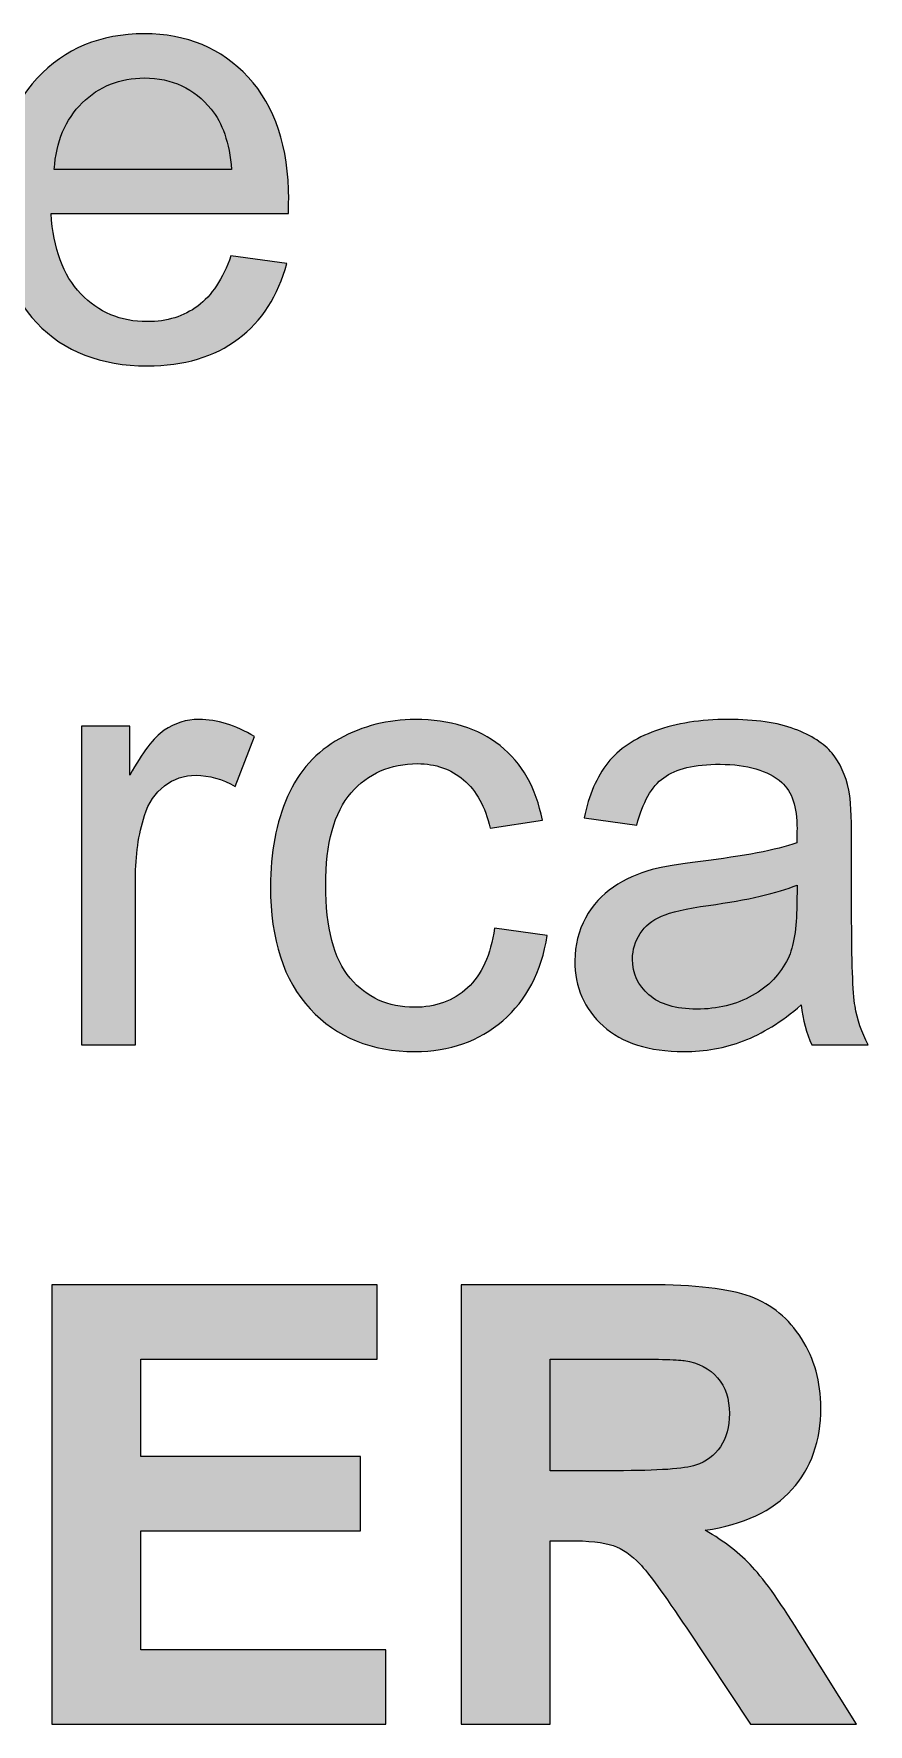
# Model space of a CAD drawing. Header units: centimetres. Extents: x -250 to 250, y -508 to 508.
# Drawn here: x 9.1 to 47.5, y 393.5 to 471.2 of the extents above; entities that cross this region are included whole.
import ezdxf

# ---------------------------------------------------------------- set-up
doc = ezdxf.new("R2010")
doc.units = ezdxf.units.CM
doc.header["$MEASUREMENT"] = 0
doc.layers.add('Capa 1', color=7, linetype='Continuous')

msp = doc.modelspace()

# ---------------------------------------------------------------- hatches: boundary and pattern name
at = {"layer": 'Capa 1', "true_color": 0x373435}
h = msp.add_hatch(color=250, dxfattribs=at)
edge = h.paths.add_edge_path()
edge.add_spline(control_points=[(18.2165, 460.98674), (18.2165, 460.98674), (20.78472, 460.64808), (20.78472, 460.64808), (20.38491, 459.157), (19.63702, 457.99519), (18.54576, 457.17204), (17.4545, 456.34889), (16.06221, 455.93497), (14.36417, 455.93497), (12.22869, 455.93497), (10.53535, 456.59348), (9.28417, 457.91052), (8.03298, 459.22285), (7.40739, 461.07141), (7.40739, 463.44678), (7.40739, 465.90211), (8.03769, 467.81182), (9.30298, 469.16648), (10.56828, 470.52585), (12.20987, 471.20319), (14.22776, 471.20319), (16.1798, 471.20319), (17.77435, 470.53996), (19.01143, 469.20882), (20.2485, 467.87767), (20.86939, 466.00559), (20.86939, 463.59259), (20.86939, 463.44678), (20.86469, 463.22571), (20.85528, 462.93408), (20.85528, 462.93408), (9.94739, 462.93408), (9.94739, 462.93408), (10.04147, 461.33011), (10.49302, 460.09774), (11.31147, 459.24637), (12.12521, 458.395), (13.14591, 457.96697), (14.36417, 457.96697), (15.27198, 457.96697), (16.04809, 458.20685), (16.6878, 458.68663), (17.33221, 459.16641), (17.84021, 459.93311), (18.2165, 460.98674)], knot_values=[0, 0, 0, 0, 0.06666667, 0.06666667, 0.06666667, 0.13333333, 0.13333333, 0.13333333, 0.2, 0.2, 0.2, 0.26666667, 0.26666667, 0.26666667, 0.33333333, 0.33333333, 0.33333333, 0.4, 0.4, 0.4, 0.46666667, 0.46666667, 0.46666667, 0.53333333, 0.53333333, 0.53333333, 0.6, 0.6, 0.6, 0.66666667, 0.66666667, 0.66666667, 0.73333333, 0.73333333, 0.73333333, 0.8, 0.8, 0.8, 0.86666667, 0.86666667, 0.86666667, 0.93333333, 0.93333333, 0.93333333, 1, 1, 1, 1], degree=3, periodic=1)
h = msp.add_hatch(color=250, dxfattribs=at)
edge = h.paths.add_edge_path()
edge.add_spline(control_points=[(10.0885, 464.96608), (10.0885, 464.96608), (18.24472, 464.96608), (18.24472, 464.96608), (18.13654, 466.19845), (17.82139, 467.12037), (17.30869, 467.73656), (16.52317, 468.69141), (15.49776, 469.17119), (14.24187, 469.17119), (13.10358, 469.17119), (12.14872, 468.79019), (11.37261, 468.02819), (10.60121, 467.26619), (10.17317, 466.24548), (10.0885, 464.96608)], knot_values=[0, 0, 0, 0, 0.2, 0.2, 0.2, 0.4, 0.4, 0.4, 0.6, 0.6, 0.6, 0.8, 0.8, 0.8, 1, 1, 1, 1], degree=3, periodic=1)
h = msp.add_hatch(color=250, dxfattribs=at)
edge = h.paths.add_edge_path()
edge.add_spline(control_points=[(11.33969, 424.71648), (11.33969, 424.71648), (11.33969, 439.36381), (11.33969, 439.36381), (11.33969, 439.36381), (13.56925, 439.36381), (13.56925, 439.36381), (13.56925, 439.36381), (13.56925, 437.12015), (13.56925, 437.12015), (14.1384, 438.15966), (14.66521, 438.8464), (15.14969, 439.17566), (15.63418, 439.50963), (16.16569, 439.67426), (16.74425, 439.67426), (17.58151, 439.67426), (18.43288, 439.41085), (19.29836, 438.88874), (19.29836, 438.88874), (18.41406, 436.59803), (18.41406, 436.59803), (17.81199, 436.9367), (17.20992, 437.10603), (16.60784, 437.10603), (16.06692, 437.10603), (15.58243, 436.9414), (15.1544, 436.61685), (14.72636, 436.29229), (14.42062, 435.84074), (14.23718, 435.26218), (13.95966, 434.38259), (13.82325, 433.41833), (13.82325, 432.3694), (13.82325, 432.3694), (13.82325, 424.71648), (13.82325, 424.71648), (13.82325, 424.71648), (11.33969, 424.71648), (11.33969, 424.71648)], knot_values=[0, 0, 0, 0, 0.07692308, 0.07692308, 0.07692308, 0.15384615, 0.15384615, 0.15384615, 0.23076923, 0.23076923, 0.23076923, 0.30769231, 0.30769231, 0.30769231, 0.38461538, 0.38461538, 0.38461538, 0.46153846, 0.46153846, 0.46153846, 0.53846154, 0.53846154, 0.53846154, 0.61538462, 0.61538462, 0.61538462, 0.69230769, 0.69230769, 0.69230769, 0.76923077, 0.76923077, 0.76923077, 0.84615385, 0.84615385, 0.84615385, 0.92307692, 0.92307692, 0.92307692, 1, 1, 1, 1], degree=3, periodic=1)
h = msp.add_hatch(color=250, dxfattribs=at)
edge = h.paths.add_edge_path()
edge.add_spline(control_points=[(30.33325, 430.0787), (30.33325, 430.0787), (32.76036, 429.74003), (32.76036, 429.74003), (32.49225, 428.07022), (31.81492, 426.76729), (30.71895, 425.82185), (29.62299, 424.87641), (28.27303, 424.40604), (26.67847, 424.40604), (24.6794, 424.40604), (23.07073, 425.05985), (21.85718, 426.36748), (20.63892, 427.67511), (20.03214, 429.54718), (20.03214, 431.9837), (20.03214, 433.56415), (20.29555, 434.94233), (20.81766, 436.12766), (21.33977, 437.30829), (22.13469, 438.19729), (23.20714, 438.78526), (24.27488, 439.37792), (25.43669, 439.67426), (26.69729, 439.67426), (28.28243, 439.67426), (29.58536, 439.27444), (30.59195, 438.47011), (31.60325, 437.66577), (32.25236, 436.52277), (32.53458, 435.04581), (32.53458, 435.04581), (30.13569, 434.67892), (30.13569, 434.67892), (29.90521, 435.662), (29.50069, 436.40048), (28.91273, 436.89907), (28.32947, 437.39296), (27.62392, 437.64226), (26.79606, 437.64226), (25.54488, 437.64226), (24.52888, 437.1954), (23.74336, 436.3017), (22.96255, 435.40329), (22.57214, 433.99218), (22.57214, 432.05426), (22.57214, 430.08811), (22.94843, 428.66289), (23.70103, 427.77389), (24.45832, 426.88489), (25.4414, 426.43804), (26.65025, 426.43804), (27.62862, 426.43804), (28.44236, 426.73437), (29.09147, 427.33174), (29.74529, 427.92441), (30.15921, 428.84163), (30.33325, 430.0787)], knot_values=[0, 0, 0, 0, 0.05263158, 0.05263158, 0.05263158, 0.10526316, 0.10526316, 0.10526316, 0.15789474, 0.15789474, 0.15789474, 0.21052632, 0.21052632, 0.21052632, 0.26315789, 0.26315789, 0.26315789, 0.31578947, 0.31578947, 0.31578947, 0.36842105, 0.36842105, 0.36842105, 0.42105263, 0.42105263, 0.42105263, 0.47368421, 0.47368421, 0.47368421, 0.52631579, 0.52631579, 0.52631579, 0.57894737, 0.57894737, 0.57894737, 0.63157895, 0.63157895, 0.63157895, 0.68421053, 0.68421053, 0.68421053, 0.73684211, 0.73684211, 0.73684211, 0.78947368, 0.78947368, 0.78947368, 0.84210526, 0.84210526, 0.84210526, 0.89473684, 0.89473684, 0.89473684, 0.94736842, 0.94736842, 0.94736842, 1, 1, 1, 1], degree=3, periodic=1)
h = msp.add_hatch(color=250, dxfattribs=at)
edge = h.paths.add_edge_path()
edge.add_spline(control_points=[(44.44436, 426.55092), (43.52243, 425.76541), (42.63343, 425.21507), (41.78206, 424.89052), (40.93069, 424.56596), (40.01817, 424.40604), (39.0398, 424.40604), (37.43114, 424.40604), (36.19406, 424.79644), (35.32858, 425.58196), (34.4631, 426.36278), (34.03036, 427.36466), (34.03036, 428.58292), (34.03036, 429.29789), (34.19499, 429.9517), (34.51954, 430.54437), (34.8488, 431.13703), (35.27684, 431.60741), (35.80366, 431.96489), (36.33517, 432.32237), (36.92784, 432.59518), (37.59106, 432.77863), (38.08025, 432.90563), (38.81873, 433.02792), (39.8018, 433.15022), (41.80558, 433.3854), (43.28725, 433.67233), (44.23269, 434.00159), (44.2421, 434.34026), (44.2468, 434.55663), (44.2468, 434.646), (44.2468, 435.65259), (44.01162, 436.36285), (43.54125, 436.77677), (42.90625, 437.33652), (41.9608, 437.61403), (40.70962, 437.61403), (39.5384, 437.61403), (38.67291, 437.40707), (38.11788, 436.99785), (37.55814, 436.58863), (37.14892, 435.86426), (36.8808, 434.82003), (36.8808, 434.82003), (34.45369, 435.1587), (34.45369, 435.1587), (34.67477, 436.19822), (35.03695, 437.04018), (35.54495, 437.67989), (36.05295, 438.31959), (36.78673, 438.80877), (37.74629, 439.15685), (38.70114, 439.50022), (39.81591, 439.67426), (41.07651, 439.67426), (42.32769, 439.67426), (43.3484, 439.52844), (44.13391, 439.23211), (44.91473, 438.93577), (45.49328, 438.56889), (45.86017, 438.12203), (46.22706, 437.67518), (46.48577, 437.11074), (46.63628, 436.4287), (46.71625, 436.00537), (46.75858, 435.24337), (46.75858, 434.1474), (46.75858, 434.1474), (46.75858, 430.85481), (46.75858, 430.85481), (46.75858, 428.5547), (46.81032, 427.10126), (46.9138, 426.48507), (47.01258, 425.86889), (47.21954, 425.28092), (47.52058, 424.71648), (47.52058, 424.71648), (44.92414, 424.71648), (44.92414, 424.71648), (44.67484, 425.23859), (44.51491, 425.85007), (44.44436, 426.55092)], knot_values=[0, 0, 0, 0, 0.03703704, 0.03703704, 0.03703704, 0.07407407, 0.07407407, 0.07407407, 0.11111111, 0.11111111, 0.11111111, 0.14814815, 0.14814815, 0.14814815, 0.18518519, 0.18518519, 0.18518519, 0.22222222, 0.22222222, 0.22222222, 0.25925926, 0.25925926, 0.25925926, 0.2962963, 0.2962963, 0.2962963, 0.33333333, 0.33333333, 0.33333333, 0.37037037, 0.37037037, 0.37037037, 0.40740741, 0.40740741, 0.40740741, 0.44444444, 0.44444444, 0.44444444, 0.48148148, 0.48148148, 0.48148148, 0.51851852, 0.51851852, 0.51851852, 0.55555556, 0.55555556, 0.55555556, 0.59259259, 0.59259259, 0.59259259, 0.62962963, 0.62962963, 0.62962963, 0.66666667, 0.66666667, 0.66666667, 0.7037037, 0.7037037, 0.7037037, 0.74074074, 0.74074074, 0.74074074, 0.77777778, 0.77777778, 0.77777778, 0.81481481, 0.81481481, 0.81481481, 0.85185185, 0.85185185, 0.85185185, 0.88888889, 0.88888889, 0.88888889, 0.92592593, 0.92592593, 0.92592593, 0.96296296, 0.96296296, 0.96296296, 1, 1, 1, 1], degree=3, periodic=1)
h = msp.add_hatch(color=250, dxfattribs=at)
edge = h.paths.add_edge_path()
edge.add_spline(control_points=[(44.2468, 432.05426), (43.34369, 431.68737), (41.98903, 431.37692), (40.1828, 431.12292), (39.1574, 430.97711), (38.43303, 430.81248), (38.00969, 430.62903), (37.58636, 430.44559), (37.2618, 430.17748), (37.03132, 429.82941), (36.80084, 429.47663), (36.68325, 429.08622), (36.68325, 428.65348), (36.68325, 427.99966), (36.93254, 427.44933), (37.43584, 427.01189), (37.93914, 426.57444), (38.67291, 426.35337), (39.63717, 426.35337), (40.59203, 426.35337), (41.4434, 426.56033), (42.19128, 426.97896), (42.93447, 427.39289), (43.4848, 427.96204), (43.83288, 428.6817), (44.10099, 429.24144), (44.23269, 430.06459), (44.23269, 431.15115), (44.23269, 431.15115), (44.2468, 432.05426), (44.2468, 432.05426)], knot_values=[0, 0, 0, 0, 0.1, 0.1, 0.1, 0.2, 0.2, 0.2, 0.3, 0.3, 0.3, 0.4, 0.4, 0.4, 0.5, 0.5, 0.5, 0.6, 0.6, 0.6, 0.7, 0.7, 0.7, 0.8, 0.8, 0.8, 0.9, 0.9, 0.9, 1, 1, 1, 1], degree=3, periodic=1)
at = {"layer": 'Capa 1', "true_color": 0x00a859}
h = msp.add_hatch(color=114, dxfattribs=at)
edge = h.paths.add_edge_path()
edge.add_spline(control_points=[(9.98032, 393.4739), (9.98032, 393.4739), (9.98032, 413.68101), (9.98032, 413.68101), (9.98032, 413.68101), (24.9381, 413.68101), (24.9381, 413.68101), (24.9381, 413.68101), (24.9381, 410.26612), (24.9381, 410.26612), (24.9381, 410.26612), (14.07254, 410.26612), (14.07254, 410.26612), (14.07254, 410.26612), (14.07254, 405.77879), (14.07254, 405.77879), (14.07254, 405.77879), (24.1761, 405.77879), (24.1761, 405.77879), (24.1761, 405.77879), (24.1761, 402.3639), (24.1761, 402.3639), (24.1761, 402.3639), (14.07254, 402.3639), (14.07254, 402.3639), (14.07254, 402.3639), (14.07254, 396.88879), (14.07254, 396.88879), (14.07254, 396.88879), (25.33321, 396.88879), (25.33321, 396.88879), (25.33321, 396.88879), (25.33321, 393.4739), (25.33321, 393.4739), (25.33321, 393.4739), (9.98032, 393.4739), (9.98032, 393.4739)], knot_values=[0, 0, 0, 0, 0.08333333, 0.08333333, 0.08333333, 0.16666667, 0.16666667, 0.16666667, 0.25, 0.25, 0.25, 0.33333333, 0.33333333, 0.33333333, 0.41666667, 0.41666667, 0.41666667, 0.5, 0.5, 0.5, 0.58333333, 0.58333333, 0.58333333, 0.66666667, 0.66666667, 0.66666667, 0.75, 0.75, 0.75, 0.83333333, 0.83333333, 0.83333333, 0.91666667, 0.91666667, 0.91666667, 1, 1, 1, 1], degree=3, periodic=1)
h = msp.add_hatch(color=114, dxfattribs=at)
edge = h.paths.add_edge_path()
edge.add_spline(control_points=[(28.80454, 393.4739), (28.80454, 393.4739), (28.80454, 413.68101), (28.80454, 413.68101), (28.80454, 413.68101), (37.39821, 413.68101), (37.39821, 413.68101), (39.55721, 413.68101), (41.12824, 413.49756), (42.10661, 413.13538), (43.08969, 412.77319), (43.8705, 412.12879), (44.45847, 411.20216), (45.04643, 410.27082), (45.34276, 409.21249), (45.34276, 408.01775), (45.34276, 406.49845), (44.90061, 405.24727), (44.01161, 404.25949), (43.12261, 403.27171), (41.79617, 402.65082), (40.02758, 402.39212), (40.90717, 401.87942), (41.63154, 401.31497), (42.20069, 400.69879), (42.77454, 400.0826), (43.54595, 398.98664), (44.51491, 397.4156), (44.51491, 397.4156), (46.97965, 393.4739), (46.97965, 393.4739), (46.97965, 393.4739), (42.10191, 393.4739), (42.10191, 393.4739), (42.10191, 393.4739), (39.17621, 397.88597), (39.17621, 397.88597), (38.12728, 399.45231), (37.40761, 400.44008), (37.01721, 400.84931), (36.6315, 401.25382), (36.22228, 401.53605), (35.78954, 401.68657), (35.3521, 401.83708), (34.66536, 401.91234), (33.72462, 401.91234), (33.72462, 401.91234), (32.89676, 401.91234), (32.89676, 401.91234), (32.89676, 401.91234), (32.89676, 393.4739), (32.89676, 393.4739), (32.89676, 393.4739), (28.80454, 393.4739), (28.80454, 393.4739)], knot_values=[0, 0, 0, 0, 0.05555556, 0.05555556, 0.05555556, 0.11111111, 0.11111111, 0.11111111, 0.16666667, 0.16666667, 0.16666667, 0.22222222, 0.22222222, 0.22222222, 0.27777778, 0.27777778, 0.27777778, 0.33333333, 0.33333333, 0.33333333, 0.38888889, 0.38888889, 0.38888889, 0.44444444, 0.44444444, 0.44444444, 0.5, 0.5, 0.5, 0.55555556, 0.55555556, 0.55555556, 0.61111111, 0.61111111, 0.61111111, 0.66666667, 0.66666667, 0.66666667, 0.72222222, 0.72222222, 0.72222222, 0.77777778, 0.77777778, 0.77777778, 0.83333333, 0.83333333, 0.83333333, 0.88888889, 0.88888889, 0.88888889, 0.94444444, 0.94444444, 0.94444444, 1, 1, 1, 1], degree=3, periodic=1)
h = msp.add_hatch(color=114, dxfattribs=at)
edge = h.paths.add_edge_path()
edge.add_spline(control_points=[(32.89676, 405.12968), (32.89676, 405.12968), (35.91654, 405.12968), (35.91654, 405.12968), (37.87328, 405.12968), (39.09154, 405.21434), (39.58073, 405.37897), (40.06521, 405.5436), (40.45091, 405.83053), (40.72373, 406.23505), (41.00124, 406.63956), (41.13765, 407.14756), (41.13765, 407.75434), (41.13765, 408.43638), (40.95421, 408.98201), (40.59202, 409.40534), (40.22984, 409.82397), (39.71713, 410.08738), (39.05861, 410.19556), (38.72465, 410.2426), (37.73217, 410.26612), (36.08117, 410.26612), (36.08117, 410.26612), (32.89676, 410.26612), (32.89676, 410.26612), (32.89676, 410.26612), (32.89676, 405.12968), (32.89676, 405.12968)], knot_values=[0, 0, 0, 0, 0.11111111, 0.11111111, 0.11111111, 0.22222222, 0.22222222, 0.22222222, 0.33333333, 0.33333333, 0.33333333, 0.44444444, 0.44444444, 0.44444444, 0.55555556, 0.55555556, 0.55555556, 0.66666667, 0.66666667, 0.66666667, 0.77777778, 0.77777778, 0.77777778, 0.88888889, 0.88888889, 0.88888889, 1, 1, 1, 1], degree=3, periodic=1)

# ---------------------------------------------------------------- linework, layer by layer
at = {"layer": 'Capa 1', "color": 250}
for points, knots in [([(18.2165, 460.98674), (18.2165, 460.98674), (20.78472, 460.64808), (20.78472, 460.64808), (20.38491, 459.157), (19.63702, 457.99519), (18.54576, 457.17204), (17.4545, 456.34889), (16.06221, 455.93497), (14.36417, 455.93497), (12.22869, 455.93497), (10.53535, 456.59348), (9.28417, 457.91052), (8.03298, 459.22285), (7.40739, 461.07141), (7.40739, 463.44678), (7.40739, 465.90211), (8.03769, 467.81182), (9.30298, 469.16648), (10.56828, 470.52585), (12.20987, 471.20319), (14.22776, 471.20319), (16.1798, 471.20319), (17.77435, 470.53996), (19.01143, 469.20882), (20.2485, 467.87767), (20.86939, 466.00559), (20.86939, 463.59259), (20.86939, 463.44678), (20.86469, 463.22571), (20.85528, 462.93408), (20.85528, 462.93408), (9.94739, 462.93408), (9.94739, 462.93408), (10.04147, 461.33011), (10.49302, 460.09774), (11.31147, 459.24637), (12.12521, 458.395), (13.14591, 457.96697), (14.36417, 457.96697), (15.27198, 457.96697), (16.04809, 458.20685), (16.6878, 458.68663), (17.33221, 459.16641), (17.84021, 459.93311), (18.2165, 460.98674)], [0, 0, 0, 0, 0.06666667, 0.06666667, 0.06666667, 0.13333333, 0.13333333, 0.13333333, 0.2, 0.2, 0.2, 0.26666667, 0.26666667, 0.26666667, 0.33333333, 0.33333333, 0.33333333, 0.4, 0.4, 0.4, 0.46666667, 0.46666667, 0.46666667, 0.53333333, 0.53333333, 0.53333333, 0.6, 0.6, 0.6, 0.66666667, 0.66666667, 0.66666667, 0.73333333, 0.73333333, 0.73333333, 0.8, 0.8, 0.8, 0.86666667, 0.86666667, 0.86666667, 0.93333333, 0.93333333, 0.93333333, 1, 1, 1, 1]), ([(10.0885, 464.96608), (10.0885, 464.96608), (18.24472, 464.96608), (18.24472, 464.96608), (18.13654, 466.19845), (17.82139, 467.12037), (17.30869, 467.73656), (16.52317, 468.69141), (15.49776, 469.17119), (14.24187, 469.17119), (13.10358, 469.17119), (12.14872, 468.79019), (11.37261, 468.02819), (10.60121, 467.26619), (10.17317, 466.24548), (10.0885, 464.96608)], [0, 0, 0, 0, 0.2, 0.2, 0.2, 0.4, 0.4, 0.4, 0.6, 0.6, 0.6, 0.8, 0.8, 0.8, 1, 1, 1, 1]), ([(11.33969, 424.71648), (11.33969, 424.71648), (11.33969, 439.36381), (11.33969, 439.36381), (11.33969, 439.36381), (13.56925, 439.36381), (13.56925, 439.36381), (13.56925, 439.36381), (13.56925, 437.12015), (13.56925, 437.12015), (14.1384, 438.15966), (14.66521, 438.8464), (15.14969, 439.17566), (15.63418, 439.50963), (16.16569, 439.67426), (16.74425, 439.67426), (17.58151, 439.67426), (18.43288, 439.41085), (19.29836, 438.88874), (19.29836, 438.88874), (18.41406, 436.59803), (18.41406, 436.59803), (17.81199, 436.9367), (17.20992, 437.10603), (16.60784, 437.10603), (16.06692, 437.10603), (15.58243, 436.9414), (15.1544, 436.61685), (14.72636, 436.29229), (14.42062, 435.84074), (14.23718, 435.26218), (13.95966, 434.38259), (13.82325, 433.41833), (13.82325, 432.3694), (13.82325, 432.3694), (13.82325, 424.71648), (13.82325, 424.71648), (13.82325, 424.71648), (11.33969, 424.71648), (11.33969, 424.71648)], [0, 0, 0, 0, 0.07692308, 0.07692308, 0.07692308, 0.15384615, 0.15384615, 0.15384615, 0.23076923, 0.23076923, 0.23076923, 0.30769231, 0.30769231, 0.30769231, 0.38461538, 0.38461538, 0.38461538, 0.46153846, 0.46153846, 0.46153846, 0.53846154, 0.53846154, 0.53846154, 0.61538462, 0.61538462, 0.61538462, 0.69230769, 0.69230769, 0.69230769, 0.76923077, 0.76923077, 0.76923077, 0.84615385, 0.84615385, 0.84615385, 0.92307692, 0.92307692, 0.92307692, 1, 1, 1, 1]), ([(30.33325, 430.0787), (30.33325, 430.0787), (32.76036, 429.74003), (32.76036, 429.74003), (32.49225, 428.07022), (31.81492, 426.76729), (30.71895, 425.82185), (29.62299, 424.87641), (28.27303, 424.40604), (26.67847, 424.40604), (24.6794, 424.40604), (23.07073, 425.05985), (21.85718, 426.36748), (20.63892, 427.67511), (20.03214, 429.54718), (20.03214, 431.9837), (20.03214, 433.56415), (20.29555, 434.94233), (20.81766, 436.12766), (21.33977, 437.30829), (22.13469, 438.19729), (23.20714, 438.78526), (24.27488, 439.37792), (25.43669, 439.67426), (26.69729, 439.67426), (28.28243, 439.67426), (29.58536, 439.27444), (30.59195, 438.47011), (31.60325, 437.66577), (32.25236, 436.52277), (32.53458, 435.04581), (32.53458, 435.04581), (30.13569, 434.67892), (30.13569, 434.67892), (29.90521, 435.662), (29.50069, 436.40048), (28.91273, 436.89907), (28.32947, 437.39296), (27.62392, 437.64226), (26.79606, 437.64226), (25.54488, 437.64226), (24.52888, 437.1954), (23.74336, 436.3017), (22.96255, 435.40329), (22.57214, 433.99218), (22.57214, 432.05426), (22.57214, 430.08811), (22.94843, 428.66289), (23.70103, 427.77389), (24.45832, 426.88489), (25.4414, 426.43804), (26.65025, 426.43804), (27.62862, 426.43804), (28.44236, 426.73437), (29.09147, 427.33174), (29.74529, 427.92441), (30.15921, 428.84163), (30.33325, 430.0787)], [0, 0, 0, 0, 0.05263158, 0.05263158, 0.05263158, 0.10526316, 0.10526316, 0.10526316, 0.15789474, 0.15789474, 0.15789474, 0.21052632, 0.21052632, 0.21052632, 0.26315789, 0.26315789, 0.26315789, 0.31578947, 0.31578947, 0.31578947, 0.36842105, 0.36842105, 0.36842105, 0.42105263, 0.42105263, 0.42105263, 0.47368421, 0.47368421, 0.47368421, 0.52631579, 0.52631579, 0.52631579, 0.57894737, 0.57894737, 0.57894737, 0.63157895, 0.63157895, 0.63157895, 0.68421053, 0.68421053, 0.68421053, 0.73684211, 0.73684211, 0.73684211, 0.78947368, 0.78947368, 0.78947368, 0.84210526, 0.84210526, 0.84210526, 0.89473684, 0.89473684, 0.89473684, 0.94736842, 0.94736842, 0.94736842, 1, 1, 1, 1]), ([(44.44436, 426.55092), (43.52243, 425.76541), (42.63343, 425.21507), (41.78206, 424.89052), (40.93069, 424.56596), (40.01817, 424.40604), (39.0398, 424.40604), (37.43114, 424.40604), (36.19406, 424.79644), (35.32858, 425.58196), (34.4631, 426.36278), (34.03036, 427.36466), (34.03036, 428.58292), (34.03036, 429.29789), (34.19499, 429.9517), (34.51954, 430.54437), (34.8488, 431.13703), (35.27684, 431.60741), (35.80366, 431.96489), (36.33517, 432.32237), (36.92784, 432.59518), (37.59106, 432.77863), (38.08025, 432.90563), (38.81873, 433.02792), (39.8018, 433.15022), (41.80558, 433.3854), (43.28725, 433.67233), (44.23269, 434.00159), (44.2421, 434.34026), (44.2468, 434.55663), (44.2468, 434.646), (44.2468, 435.65259), (44.01162, 436.36285), (43.54125, 436.77677), (42.90625, 437.33652), (41.9608, 437.61403), (40.70962, 437.61403), (39.5384, 437.61403), (38.67291, 437.40707), (38.11788, 436.99785), (37.55814, 436.58863), (37.14892, 435.86426), (36.8808, 434.82003), (36.8808, 434.82003), (34.45369, 435.1587), (34.45369, 435.1587), (34.67477, 436.19822), (35.03695, 437.04018), (35.54495, 437.67989), (36.05295, 438.31959), (36.78673, 438.80877), (37.74629, 439.15685), (38.70114, 439.50022), (39.81591, 439.67426), (41.07651, 439.67426), (42.32769, 439.67426), (43.3484, 439.52844), (44.13391, 439.23211), (44.91473, 438.93577), (45.49328, 438.56889), (45.86017, 438.12203), (46.22706, 437.67518), (46.48577, 437.11074), (46.63628, 436.4287), (46.71625, 436.00537), (46.75858, 435.24337), (46.75858, 434.1474), (46.75858, 434.1474), (46.75858, 430.85481), (46.75858, 430.85481), (46.75858, 428.5547), (46.81032, 427.10126), (46.9138, 426.48507), (47.01258, 425.86889), (47.21954, 425.28092), (47.52058, 424.71648), (47.52058, 424.71648), (44.92414, 424.71648), (44.92414, 424.71648), (44.67484, 425.23859), (44.51491, 425.85007), (44.44436, 426.55092)], [0, 0, 0, 0, 0.03703704, 0.03703704, 0.03703704, 0.07407407, 0.07407407, 0.07407407, 0.11111111, 0.11111111, 0.11111111, 0.14814815, 0.14814815, 0.14814815, 0.18518519, 0.18518519, 0.18518519, 0.22222222, 0.22222222, 0.22222222, 0.25925926, 0.25925926, 0.25925926, 0.2962963, 0.2962963, 0.2962963, 0.33333333, 0.33333333, 0.33333333, 0.37037037, 0.37037037, 0.37037037, 0.40740741, 0.40740741, 0.40740741, 0.44444444, 0.44444444, 0.44444444, 0.48148148, 0.48148148, 0.48148148, 0.51851852, 0.51851852, 0.51851852, 0.55555556, 0.55555556, 0.55555556, 0.59259259, 0.59259259, 0.59259259, 0.62962963, 0.62962963, 0.62962963, 0.66666667, 0.66666667, 0.66666667, 0.7037037, 0.7037037, 0.7037037, 0.74074074, 0.74074074, 0.74074074, 0.77777778, 0.77777778, 0.77777778, 0.81481481, 0.81481481, 0.81481481, 0.85185185, 0.85185185, 0.85185185, 0.88888889, 0.88888889, 0.88888889, 0.92592593, 0.92592593, 0.92592593, 0.96296296, 0.96296296, 0.96296296, 1, 1, 1, 1]), ([(44.2468, 432.05426), (43.34369, 431.68737), (41.98903, 431.37692), (40.1828, 431.12292), (39.1574, 430.97711), (38.43303, 430.81248), (38.00969, 430.62903), (37.58636, 430.44559), (37.2618, 430.17748), (37.03132, 429.82941), (36.80084, 429.47663), (36.68325, 429.08622), (36.68325, 428.65348), (36.68325, 427.99966), (36.93254, 427.44933), (37.43584, 427.01189), (37.93914, 426.57444), (38.67291, 426.35337), (39.63717, 426.35337), (40.59203, 426.35337), (41.4434, 426.56033), (42.19128, 426.97896), (42.93447, 427.39289), (43.4848, 427.96204), (43.83288, 428.6817), (44.10099, 429.24144), (44.23269, 430.06459), (44.23269, 431.15115), (44.23269, 431.15115), (44.2468, 432.05426), (44.2468, 432.05426)], [0, 0, 0, 0, 0.1, 0.1, 0.1, 0.2, 0.2, 0.2, 0.3, 0.3, 0.3, 0.4, 0.4, 0.4, 0.5, 0.5, 0.5, 0.6, 0.6, 0.6, 0.7, 0.7, 0.7, 0.8, 0.8, 0.8, 0.9, 0.9, 0.9, 1, 1, 1, 1])]:
    msp.add_open_spline(points, degree=3, knots=knots, dxfattribs=at)
at = {"layer": 'Capa 1', "color": 114}
for points, knots in [([(9.98032, 393.4739), (9.98032, 393.4739), (9.98032, 413.68101), (9.98032, 413.68101), (9.98032, 413.68101), (24.9381, 413.68101), (24.9381, 413.68101), (24.9381, 413.68101), (24.9381, 410.26612), (24.9381, 410.26612), (24.9381, 410.26612), (14.07254, 410.26612), (14.07254, 410.26612), (14.07254, 410.26612), (14.07254, 405.77879), (14.07254, 405.77879), (14.07254, 405.77879), (24.1761, 405.77879), (24.1761, 405.77879), (24.1761, 405.77879), (24.1761, 402.3639), (24.1761, 402.3639), (24.1761, 402.3639), (14.07254, 402.3639), (14.07254, 402.3639), (14.07254, 402.3639), (14.07254, 396.88879), (14.07254, 396.88879), (14.07254, 396.88879), (25.33321, 396.88879), (25.33321, 396.88879), (25.33321, 396.88879), (25.33321, 393.4739), (25.33321, 393.4739), (25.33321, 393.4739), (9.98032, 393.4739), (9.98032, 393.4739)], [0, 0, 0, 0, 0.08333333, 0.08333333, 0.08333333, 0.16666667, 0.16666667, 0.16666667, 0.25, 0.25, 0.25, 0.33333333, 0.33333333, 0.33333333, 0.41666667, 0.41666667, 0.41666667, 0.5, 0.5, 0.5, 0.58333333, 0.58333333, 0.58333333, 0.66666667, 0.66666667, 0.66666667, 0.75, 0.75, 0.75, 0.83333333, 0.83333333, 0.83333333, 0.91666667, 0.91666667, 0.91666667, 1, 1, 1, 1]), ([(28.80454, 393.4739), (28.80454, 393.4739), (28.80454, 413.68101), (28.80454, 413.68101), (28.80454, 413.68101), (37.39821, 413.68101), (37.39821, 413.68101), (39.55721, 413.68101), (41.12824, 413.49756), (42.10661, 413.13538), (43.08969, 412.77319), (43.8705, 412.12879), (44.45847, 411.20216), (45.04643, 410.27082), (45.34276, 409.21249), (45.34276, 408.01775), (45.34276, 406.49845), (44.90061, 405.24727), (44.01161, 404.25949), (43.12261, 403.27171), (41.79617, 402.65082), (40.02758, 402.39212), (40.90717, 401.87942), (41.63154, 401.31497), (42.20069, 400.69879), (42.77454, 400.0826), (43.54595, 398.98664), (44.51491, 397.4156), (44.51491, 397.4156), (46.97965, 393.4739), (46.97965, 393.4739), (46.97965, 393.4739), (42.10191, 393.4739), (42.10191, 393.4739), (42.10191, 393.4739), (39.17621, 397.88597), (39.17621, 397.88597), (38.12728, 399.45231), (37.40761, 400.44008), (37.01721, 400.84931), (36.6315, 401.25382), (36.22228, 401.53605), (35.78954, 401.68657), (35.3521, 401.83708), (34.66536, 401.91234), (33.72462, 401.91234), (33.72462, 401.91234), (32.89676, 401.91234), (32.89676, 401.91234), (32.89676, 401.91234), (32.89676, 393.4739), (32.89676, 393.4739), (32.89676, 393.4739), (28.80454, 393.4739), (28.80454, 393.4739)], [0, 0, 0, 0, 0.05555556, 0.05555556, 0.05555556, 0.11111111, 0.11111111, 0.11111111, 0.16666667, 0.16666667, 0.16666667, 0.22222222, 0.22222222, 0.22222222, 0.27777778, 0.27777778, 0.27777778, 0.33333333, 0.33333333, 0.33333333, 0.38888889, 0.38888889, 0.38888889, 0.44444444, 0.44444444, 0.44444444, 0.5, 0.5, 0.5, 0.55555556, 0.55555556, 0.55555556, 0.61111111, 0.61111111, 0.61111111, 0.66666667, 0.66666667, 0.66666667, 0.72222222, 0.72222222, 0.72222222, 0.77777778, 0.77777778, 0.77777778, 0.83333333, 0.83333333, 0.83333333, 0.88888889, 0.88888889, 0.88888889, 0.94444444, 0.94444444, 0.94444444, 1, 1, 1, 1]), ([(32.89676, 405.12968), (32.89676, 405.12968), (35.91654, 405.12968), (35.91654, 405.12968), (37.87328, 405.12968), (39.09154, 405.21434), (39.58073, 405.37897), (40.06521, 405.5436), (40.45091, 405.83053), (40.72373, 406.23505), (41.00124, 406.63956), (41.13765, 407.14756), (41.13765, 407.75434), (41.13765, 408.43638), (40.95421, 408.98201), (40.59202, 409.40534), (40.22984, 409.82397), (39.71713, 410.08738), (39.05861, 410.19556), (38.72465, 410.2426), (37.73217, 410.26612), (36.08117, 410.26612), (36.08117, 410.26612), (32.89676, 410.26612), (32.89676, 410.26612), (32.89676, 410.26612), (32.89676, 405.12968), (32.89676, 405.12968)], [0, 0, 0, 0, 0.11111111, 0.11111111, 0.11111111, 0.22222222, 0.22222222, 0.22222222, 0.33333333, 0.33333333, 0.33333333, 0.44444444, 0.44444444, 0.44444444, 0.55555556, 0.55555556, 0.55555556, 0.66666667, 0.66666667, 0.66666667, 0.77777778, 0.77777778, 0.77777778, 0.88888889, 0.88888889, 0.88888889, 1, 1, 1, 1])]:
    msp.add_open_spline(points, degree=3, knots=knots, dxfattribs=at)

doc.saveas('drawing.dxf')
